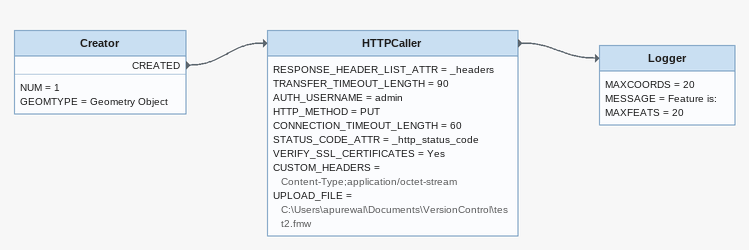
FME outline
Creator
    NUM = 1
    GEOMTYPE = Geometry Object
    CREATED -> HTTPCaller
HTTPCaller
    RESPONSE_HEADER_LIST_ATTR = _headers
    TRANSFER_TIMEOUT_LENGTH = 90
    AUTH_USERNAME = admin
    HTTP_METHOD = PUT
    CONNECTION_TIMEOUT_LENGTH = 60
    STATUS_CODE_ATTR = _http_status_code
    VERIFY_SSL_CERTIFICATES = Yes
    CUSTOM_HEADERS = Content-Type;application/octet-stream
    UPLOAD_FILE = C:\Users\apurewal\Documents\VersionControl\test2.fmw
    -> Logger
Logger
    MAXCOORDS = 20
    MESSAGE = Feature is:
    MAXFEATS = 20
